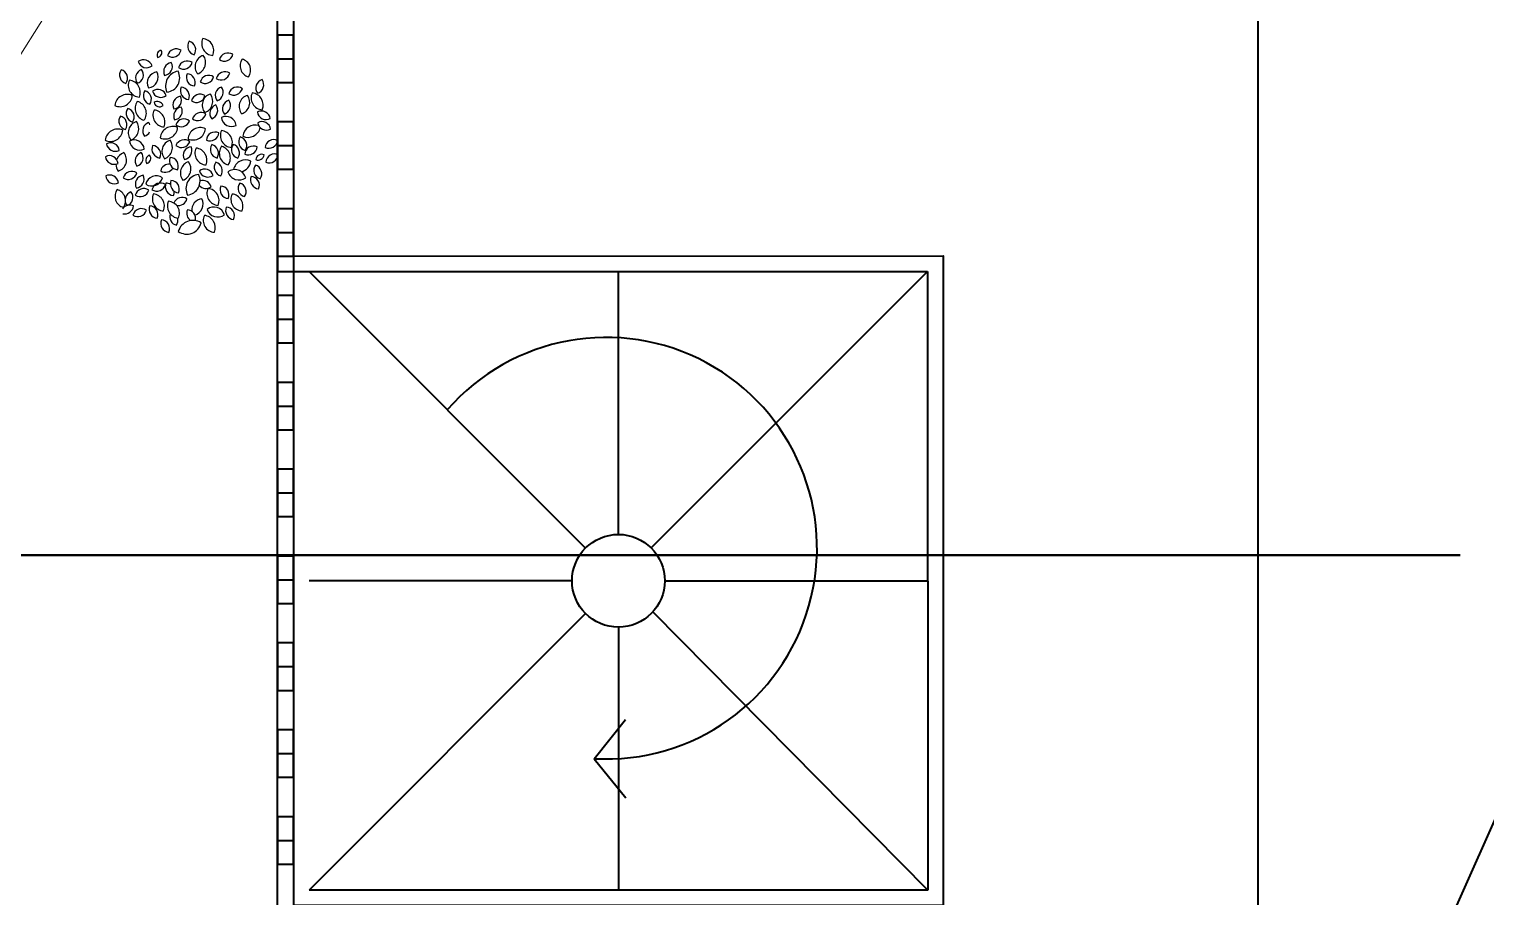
# Model space of a CAD drawing. Header units: inches. Extents: x -422522 to 22891, y -2973 to 414515.
# Drawn here: x 19892.9 to 20364, y 4603.4 to 4883.9 of the extents above; entities that cross this region are included whole.
import ezdxf

# ---------------------------------------------------------------- set-up
doc = ezdxf.new("R2010")
doc.units = ezdxf.units.IN
doc.header["$MEASUREMENT"] = 0
doc.layers.get('0').update_dxf_attribs({"lineweight": 40})
doc.layers.add('ARREDAMENTO', color=8, linetype='Continuous', lineweight=13)

# ---------------------------------------------------------------- blocks, each defined once
blk = doc.blocks.new('SOL')
for p, q in [((-0.6316, 0.1064), (-0.9872, 0.0302)), ((-0.1744, 0.1064), (-0.6316, 0.1064)), ((-0.1744, 0.0048), (-0.1744, 0.1064)), ((-1.6476, -0.6048), (-1.6476, 0.0048)), ((-0.9872, 0.0302), (-0.9872, 0.0048)), ((-0.9618, -0.6048), (-0.9618, 0.0048)), ((0.0034, -0.6048), (0.0034, 0.0048)), ((-0.9872, -0.6302), (-0.9872, -0.6048)), ((-0.1744, -0.6048), (-0.1744, -0.7064)), ((-0.6316, -0.7064), (-0.9872, -0.6302)), ((-0.1744, -0.7064), (-0.6316, -0.7064))]:
    blk.add_line(p, q)
blk.add_lwpolyline([(-1.6476, -0.046), (-1.8, -0.046), (-1.8, 0.0048), (0.0288, 0.0048), (0.0288, -0.6048), (-1.8, -0.6048), (-1.8, -0.554), (-1.6476, -0.554)])
for centre in [(1.4512, -0.3), (1.7052, -0.3)]:
    blk.add_arc(centre, 1.829, 170.40687, 189.59313)

msp = doc.modelspace()

# ---------------------------------------------------------------- linework, layer by layer
for p, q in [((20290.34628, 4600.62601), (20290.34628, 5106.68393)), ((19973.21722, 4838.6512), (19973.21722, 4979.04756)), ((19973.21722, 4874.38938), (19978.32267, 4874.38938)), ((19973.21722, 4846.30938), (19978.32267, 4846.30938)), ((19973.21722, 4698.25484), (19973.21722, 4838.6512)), ((19973.21722, 4818.23302), (19978.32267, 4818.23302)), ((19973.30249, 4805.57401), (20183.40795, 4805.60848)), ((19983.40795, 4805.57567), (20072.73229, 4716.11252)), ((20083.42189, 4720.59207), (20083.40795, 4805.59207)), ((20094.02921, 4716.20042), (20183.40795, 4805.60848)), ((20183.40795, 4805.60848), (20183.44075, 4605.60848)), ((19973.21722, 4790.15302), (19978.32267, 4790.15302)), ((19973.21722, 4762.07302), (19978.32267, 4762.07302)), ((19973.21722, 4733.99302), (19978.32267, 4733.99302)), ((19973.21722, 4705.91302), (19978.32267, 4705.91302)), ((20068.42435, 4705.58961), (19983.42435, 4705.57567)), ((20098.42435, 4705.59454), (20183.42435, 4705.60848)), ((19973.21722, 4557.85847), (19973.21722, 4698.25484)), ((20072.81949, 4694.98373), (19983.44075, 4605.57567)), ((20094.60633, 4695.59391), (20183.44075, 4605.60848)), ((20083.42681, 4690.59207), (20083.44075, 4605.59208)), ((19973.21722, 4677.83666), (19978.32267, 4677.83666)), ((20075.59067, 4648.09079), (20085.76866, 4660.77896)), ((19973.21722, 4649.75666), (19978.32267, 4649.75666)), ((20075.59067, 4648.09079), (20085.77282, 4635.40596)), ((19973.21722, 4621.67666), (19978.32267, 4621.67666)), ((20183.44075, 4605.60848), (19983.44075, 4605.57567))]:
    msp.add_line(p, q)
at = {"color": 1}
for p, q in [((20355.6854, 4713.84453), (18056.24814, 4713.84453)), ((18845.62362, 4713.84453), (20355.6854, 4713.84453))]:
    msp.add_line(p, q, dxfattribs=at)
for points in [[(18006.50478, 4243.59838), (19833.7291, 3430.42479), (20646.90269, 5257.64911), (18819.67837, 6070.8227)], [(19973.21722, 4882.04756), (19973.21722, 4866.7312), (19978.32267, 4866.7312), (19978.32267, 4882.04756)], [(19973.21722, 4853.96756), (19973.21722, 4838.6512), (19978.32267, 4838.6512), (19978.32267, 4853.96756)], [(19973.21722, 4825.8912), (19973.21722, 4810.57484), (19978.32267, 4810.57484), (19978.32267, 4825.8912)], [(19973.21722, 4797.8112), (19973.21722, 4782.49484), (19978.32267, 4782.49484), (19978.32267, 4797.8112)], [(19973.21722, 4769.7312), (19973.21722, 4754.41484), (19978.32267, 4754.41484), (19978.32267, 4769.7312)], [(19973.21722, 4741.6512), (19973.21722, 4726.33484), (19978.32267, 4726.33484), (19978.32267, 4741.6512)], [(19973.21722, 4713.5712), (19973.21722, 4698.25484), (19978.32267, 4698.25484), (19978.32267, 4713.5712)], [(19973.21722, 4685.49484), (19973.21722, 4670.17847), (19978.32267, 4670.17847), (19978.32267, 4685.49484)], [(19973.21722, 4657.41484), (19973.21722, 4642.09847), (19978.32267, 4642.09847), (19978.32267, 4657.41484)], [(19973.21722, 4629.33484), (19973.21722, 4614.01847), (19978.32267, 4614.01847), (19978.32267, 4629.33484)]]:
    msp.add_lwpolyline(points, close=True)
for points in [[(19788.34874, 5106.85792), (19978.32267, 5106.68393), (19978.32267, 4396.68393), (19328.32267, 4396.68393)], [(19973.30249, 4805.57401), (19973.30167, 4810.57401), (20188.40713, 4810.6093), (20188.44157, 4600.6093), (19978.44157, 4600.57485), (19978.42435, 4705.57485)]]:
    msp.add_lwpolyline(points)
msp.add_circle((20083.42435, 4705.59207), 15)
msp.add_arc((20079.50106, 4716.12941), 68.1509, 266.7106465, 138.9959113)
at = {"layer": 'ARREDAMENTO', "linetype": 'ByBlock', "lineweight": -3}
for points in [[(19949.03016, 4880.90149, 0.535384098), (19952.26816, 4875.44297, 0.500202541)], [(19934.36421, 4874.79762, 0.535384098), (19935.58324, 4877.09115, 0.500202541)], [(19937.63776, 4875.41905, 0.535384098), (19941.97715, 4877.11802, 0.500202541)], [(19946.18111, 4875.64256, 0.535384098), (19944.61868, 4880.03295, 0.500202541)], [(19954.36555, 4874.10269, 0.535384098), (19958.70493, 4875.80166, 0.500202541)], [(19928.1625, 4873.49417, 0.535384098), (19932.59786, 4872.06438, 0.500202541)], [(19936.63858, 4869.00215, 0.535384098), (19938.82572, 4873.11714, 0.500202541)], [(19941.20717, 4871.51582, 0.535384098), (19945.54655, 4873.21479, 0.500202541)], [(19949.17202, 4875.44973, 0.535384098), (19947.36127, 4869.47316, 0.500202541)], [(19963.7616, 4868.49035, 0.535384098), (19961.70313, 4874.27459, 0.500202541)], [(19924.12642, 4866.40434, 0.535384098), (19922.56399, 4870.79473, 0.500202541)], [(19925.27387, 4867.42486, 0.535384098), (19928.51187, 4861.96635, 0.500202541)], [(19927.82813, 4866.43861, 0.535384098), (19929.17937, 4870.89853, 0.500202541)], [(19931.41281, 4864.96674, 0.535384098), (19934.17636, 4870.1769, 0.500202541)], [(19937.41695, 4863.60058, 0.535384098), (19940.99516, 4870.33279, 0.500202541)], [(19943.94312, 4869.54542, 0.535384098), (19946.37838, 4865.57223, 0.500202541)], [(19948.17741, 4866.86922, 0.535384098), (19952.5168, 4868.56819, 0.500202541)], [(19953.37052, 4868.02752, 0.535384098), (19957.70991, 4869.72649, 0.500202541)], [(19968.17784, 4867.62592, 0.535384098), (19966.74092, 4863.19286, 0.500202541)], [(19920.54169, 4859.28166, 0.535384098), (19926.20389, 4862.51301, 0.500202541)], [(19931.83632, 4859.65823, 0.535384098), (19930.27389, 4864.04862, 0.500202541)], [(19932.75077, 4863.92538, 0.535384098), (19937.18613, 4862.49559, 0.500202541)], [(19939.60706, 4858.13737, 0.535384098), (19941.79421, 4862.25236, 0.500202541)], [(19942.03756, 4865.17996, 0.535384098), (19944.47281, 4861.20677, 0.500202541)], [(19945.36394, 4860.76085, 0.535384098), (19949.70332, 4862.45982, 0.500202541)], [(19951.48183, 4862.97197, 0.535384098), (19949.67109, 4856.9954, 0.500202541)], [(19955.03233, 4865.22916, 0.535384098), (19953.68109, 4860.76923, 0.500202541)], [(19961.81124, 4864.6964, 0.535384098), (19957.44774, 4863.06036, 0.500202541)], [(19963.4237, 4862.53387, 0.535384098), (19961.61296, 4856.5573, 0.500202541)], [(19965.00198, 4863.34757, 0.535384098), (19968.23998, 4857.88905, 0.500202541)], [(19926.28029, 4853.91656, 0.535384098), (19924.71785, 4858.30695, 0.500202541)], [(19929.98918, 4854.47506, 0.535384098), (19927.83216, 4860.53622, 0.500202541)], [(19933.25466, 4857.79933, 0.535384098), (19936.49266, 4852.34082, 0.500202541)], [(19933.23618, 4860.18164, 0.535384098), (19936.14489, 4859.24398, 0.500202541)], [(19939.87085, 4854.63842, 0.535384098), (19942.05799, 4858.75341, 0.500202541)], [(19953.2676, 4859.44195, 0.535384098), (19951.91636, 4854.98203, 0.500202541)], [(19957.42856, 4860.93226, 0.535384098), (19955.99164, 4856.4992, 0.500202541)], [(19966.69983, 4857.16048, 0.535384098), (19970.85281, 4855.04636, 0.500202541)], [(19922.3639, 4855.84737, 0.535384098), (19924.01675, 4851.49021, 0.500202541)], [(19927.55564, 4854.06837, 0.535384098), (19925.74489, 4848.0918, 0.500202541)], [(19935.23166, 4848.82117, 0.535384098), (19940.83902, 4852.17675, 0.500202541)], [(19944.76528, 4854.23433, 0.535384098), (19940.26519, 4853.02353, 0.500202541)], [(19945.6418, 4854.90661, 0.535384098), (19950.0053, 4856.54265, 0.500202541)], [(19955.01953, 4855.40505, 0.535384098), (19959.82641, 4852.84025, 0.500202541)], [(19970.92064, 4851.57822, 0.535384098), (19966.76766, 4853.69235, 0.500202541)], [(19917.43199, 4848.04953, 0.535384098), (19923.10288, 4851.28584, 0.500202541)], [(19930.08231, 4845.17647, 0.535384098), (19925.27543, 4847.74127, 0.500202541)], [(19938.45052, 4848.03156, 0.535384098), (19936.63978, 4842.05499, 0.500202541)], [(19940.33657, 4846.34719, 0.535384098), (19944.83665, 4847.55799, 0.500202541)], [(19949.87018, 4851.76035, 0.535384098), (19944.26282, 4848.40477, 0.500202541)], [(19954.18924, 4850.41443, 0.535384098), (19950.19044, 4848.02144, 0.500202541)], [(19955.0585, 4851.17742, 0.535384098), (19958.2965, 4845.71891, 0.500202541)], [(19962.73794, 4844.73415, 0.535384098), (19961.08509, 4849.0913, 0.500202541)], [(19973.21722, 4847.95467, 0.535384098), (19969.16981, 4845.64486, 0.500202541)], [(19921.61422, 4840.51203, 0.535384098), (19917.50275, 4842.70579, 0.500202541)], [(19921.98995, 4844.7475, 0.535384098), (19917.83697, 4846.86163, 0.500202541)], [(19927.67329, 4839.64926, 0.535384098), (19929.11021, 4844.08232, 0.500202541)], [(19930.92459, 4840.50617, 0.535384098), (19931.81093, 4843.24065, 0.500202541)], [(19935.15608, 4842.28135, 0.535384098), (19932.77853, 4846.28935, 0.500202541)], [(19945.23099, 4845.94309, 0.535384098), (19943.04385, 4841.8281, 0.500202541)], [(19946.83742, 4845.48631, 0.535384098), (19950.07542, 4840.0278, 0.500202541)], [(19951.95699, 4846.63226, 0.535384098), (19953.60984, 4842.2751, 0.500202541)], [(19955.11267, 4846.10646, 0.535384098), (19957.26968, 4840.0453, 0.500202541)], [(19958.82156, 4846.66496, 0.535384098), (19960.38399, 4842.27457, 0.500202541)], [(19966.58966, 4845.88228, 0.535384098), (19962.59087, 4843.48929, 0.500202541)], [(19968.85447, 4843.29219, 0.535384098), (19966.17989, 4841.76583, 0.500202541)], [(19973.43751, 4843.33537, 0.535384098), (19969.43872, 4840.94239, 0.500202541)], [(19940.82432, 4838.47157, 0.535384098), (19938.44677, 4842.47956, 0.500202541)], [(19944.42116, 4841.07083, 0.535384098), (19942.61042, 4835.09426, 0.500202541)], [(19952.35107, 4836.65613, 0.535384098), (19947.91571, 4838.08593, 0.500202541)], [(19953.26552, 4840.92329, 0.535384098), (19954.82795, 4836.5329, 0.500202541)], [(19962.89128, 4835.89872, 0.535384098), (19957.10475, 4837.75864, 0.500202541)], [(19966.0378, 4839.99073, 0.535384098), (19967.60023, 4835.60033, 0.500202541)], [(19917.6027, 4836.50261, 0.535384098), (19921.71417, 4834.30886, 0.500202541)], [(19923.2906, 4835.88511, 0.535384098), (19927.6541, 4837.52115, 0.500202541)], [(19929.73057, 4836.68449, 0.535384098), (19927.54693, 4832.56763, 0.500202541)], [(19935.99624, 4835.84585, 0.535384098), (19930.53997, 4833.80009, 0.500202541)], [(19936.92443, 4833.71229, 0.535384098), (19932.58505, 4832.01332, 0.500202541)], [(19941.15872, 4831.03609, 0.535384098), (19938.72346, 4835.00929, 0.500202541)], [(19947.6849, 4836.98094, 0.535384098), (19944.10668, 4830.24872, 0.500202541)], [(19960.97542, 4834.17718, 0.535384098), (19962.53785, 4829.78678, 0.500202541)], [(19967.04998, 4832.30688, 0.535384098), (19964.67243, 4836.31487, 0.500202541)], [(19921.34025, 4832.09117, 0.535384098), (19923.39871, 4826.30693, 0.500202541)], [(19924.42609, 4826.87791, 0.535384098), (19925.77733, 4831.33783, 0.500202541)], [(19931.54611, 4831.88418, 0.535384098), (19927.18261, 4830.24814, 0.500202541)], [(19933.07565, 4830.65371, 0.535384098), (19936.31365, 4825.19519, 0.500202541)], [(19950.73165, 4832.43404, 0.535384098), (19953.96964, 4826.97553, 0.500202541)], [(19957.1796, 4829.20006, 0.535384098), (19954.80205, 4833.20806, 0.500202541)], [(19958.45817, 4830.64009, 0.535384098), (19961.69617, 4825.18158, 0.500202541)], [(19930.7977, 4825.39627, 0.535384098), (19926.4342, 4823.76023, 0.500202541)], [(19934.24198, 4822.79278, 0.535384098), (19931.86443, 4826.80077, 0.500202541)], [(19941.0999, 4822.82065, 0.535384098), (19937.8619, 4828.27917, 0.500202541)], [(19955.98946, 4823.88438, 0.535384098), (19950.40517, 4825.6793, 0.500202541)], [(19958.9902, 4822.40827, 0.535384098), (19956.61265, 4826.41626, 0.500202541)], [(19938.00936, 4818.24792, 0.535384098), (19935.63181, 4822.25592, 0.500202541)], [(19941.08473, 4818.56561, 0.535384098), (19948.47844, 4821.3378, 0.500202541)], [(19949.51741, 4823.72515, 0.535384098), (19952.75541, 4818.26664, 0.500202541)]]:
    msp.add_lwpolyline(points, format="xyb", close=True, dxfattribs=at)
for points in [[(19931.93154, 4853.05716, 0.076844904), (19931.49495, 4853.79293, 0.500202541), (19930.14371, 4849.33301, 0.535384098)], [(19967.09847, 4852.76407, 0.485782749), (19961.99897, 4849.29568, 0.4681295), (19967.59541, 4852.11476, 0.535384098)], [(19930.14371, 4849.33301, 0.202477847), (19931.81946, 4850.72471, 0.500202541)], [(19921.67814, 4838.04765, 0.535384098), (19923.48889, 4844.02422, 0.217068745), (19921.18069, 4841.75673, 0.535384098)], [(19920.92174, 4840.28853, 0.155176715), (19921.67814, 4838.04765, 0.535384098)], [(19938.42392, 4840.31046, 0.382111494), (19935.39852, 4838.1217, 0.410996986), (19939.39018, 4839.03722, 0.535384098)], [(19964.56015, 4841.29986, 0.497857068), (19958.95732, 4838.5285, 0.500202541)], [(19961.52144, 4837.85795, 0.308609921), (19964.56015, 4841.29986, 0.535384098)], [(19938.52839, 4833.69151, 0.136045043), (19937.1097, 4834.16593, 0.500202541), (19939.48724, 4830.15794, 0.535384098)], [(19951.71836, 4832.97956, 0.427879431), (19948.13601, 4834.86961, 0.500202541)], [(19939.48724, 4830.15794, 0.128884289), (19939.75726, 4831.55184, 0.500202541)], [(19943.89468, 4829.0657, 0.493715136), (19939.65733, 4827.72102, 0.500202541)], [(19940.53028, 4826.98448, 0.391787331), (19943.89468, 4829.0657, 0.535384098)], [(19948.74016, 4829.08816, 0.411153934), (19945.43392, 4825.08727, 0.500202541)], [(19946.48431, 4823.8147, 0.44906658), (19948.74016, 4829.08816, 0.535384098)], [(19947.87588, 4833.40081, 0.379729019), (19951.71836, 4832.97956, 0.535384098)], [(19926.63012, 4826.77352, 0.373165246), (19923.07565, 4825.86665, 0.500202541)], [(19923.13751, 4824.28668, 0.439069733), (19926.63012, 4826.77352, 0.535384098)], [(19938.51834, 4824.17917, 0.439965), (19940.48316, 4820.54856, 0.209360725), (19940.88521, 4822.84983, 0.535384098)], [(19946.60762, 4822.05174, 0.473768273), (19944.04205, 4825.54382, 0.350042245), (19945.05002, 4822.05442, 0.535384098)]]:
    msp.add_lwpolyline(points, format="xyb", dxfattribs=at)

# ---------------------------------------------------------------- block references
at = {"layer": 'ARREDAMENTO', "xscale": -68.82389210178916, "yscale": 68.82389210178916, "zscale": 68.82389210178916, "rotation": 237.7936038915259}
msp.add_blockref('SOL', (19901.62362, 4907.77241), dxfattribs=at)

doc.saveas('drawing.dxf')
